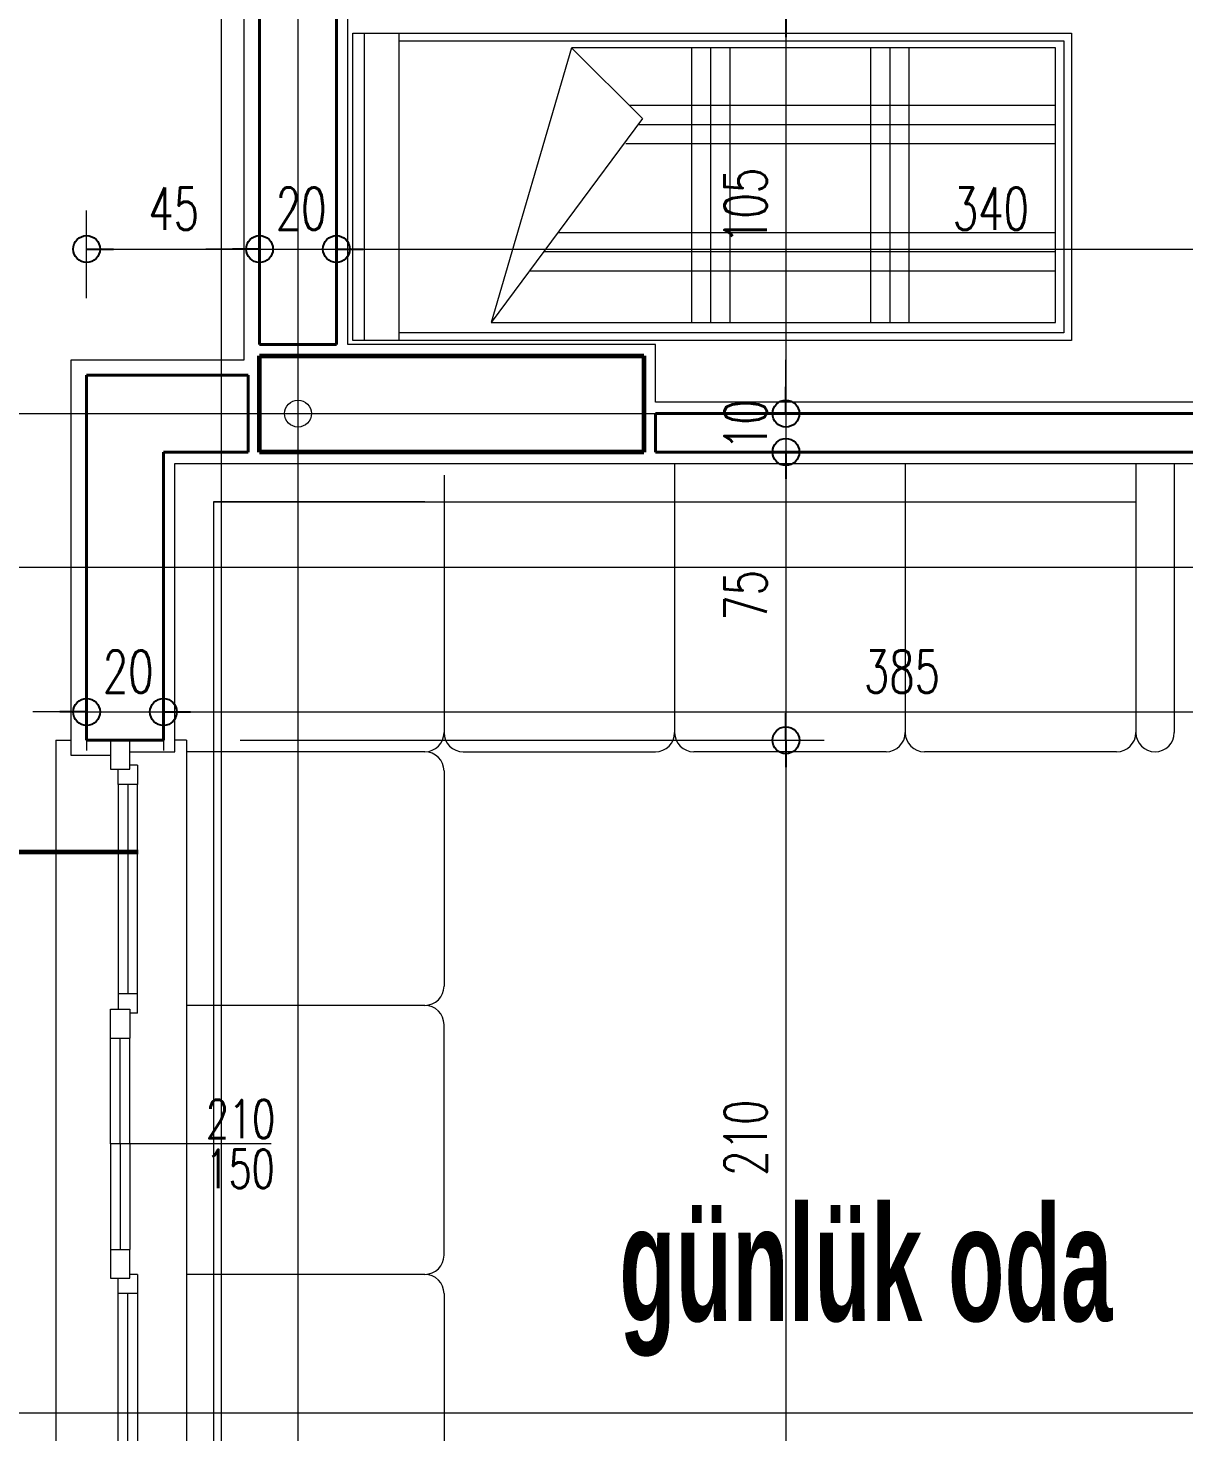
# Model space of a CAD drawing. Header units: millimetres. Extents: x 2016.56 to 2021.8, y 13721.83 to 13722.48.
# Drawn here: x 2017.1729 to 2017.233, y 13722.2098 to 13722.2829 of the extents above; entities that cross this region are included whole.
import ezdxf

# ---------------------------------------------------------------- set-up
doc = ezdxf.new("R2010")
doc.units = ezdxf.units.MM
doc.linetypes.add('ACAD_ISO04W100', pattern=[30, 24, -3, 0, -3])
doc.layers.get('0').update_dxf_attribs({"lineweight": 20})
for name, color, linetype, lineweight in [('aks', 1, 'Continuous', 9), ('DH', 7, 'Continuous', 20), ('DUVAR', 4, 'Continuous', 40), ('DV', 7, 'Continuous', 20), ('kesit', 5, 'Continuous', 60), ('kolon', 5, 'Continuous', 60), ('PENCERE', 3, 'Continuous', 13), ('SIVA', 7, 'Continuous', 20), ('TEFRİŞ', 11, 'Continuous', 9), ('TEXT', 7, 'Continuous', 20)]:
    doc.layers.add(name, color=color, linetype=linetype, lineweight=lineweight)
doc.styles.get("Standard").update_dxf_attribs({"font": 'txt.shx', "width": 0.7, "height": 11})
doc.styles.add('style1', font='swisscbo.ttf', dxfattribs={"width": 0.75, "height": 11})

msp = doc.modelspace()

# ---------------------------------------------------------------- linework, layer by layer
at = {"color": 0, "lineweight": -2}
for p, q in [((2017.212287, 13722.283789), (2017.212287, 13722.282389)), ((2017.175898, 13722.271351), (2017.177298, 13722.271351)), ((2017.184898, 13722.271351), (2017.183498, 13722.271351)), ((2017.184898, 13722.271351), (2017.183498, 13722.271351)), ((2017.188898, 13722.271351), (2017.190298, 13722.271351)), ((2017.188898, 13722.271351), (2017.190298, 13722.271351)), ((2017.212287, 13722.262789), (2017.212287, 13722.264189)), ((2017.212287, 13722.262789), (2017.212287, 13722.264189)), ((2017.212287, 13722.260789), (2017.212287, 13722.259389)), ((2017.212287, 13722.260789), (2017.212287, 13722.259389)), ((2017.175898, 13722.247261), (2017.174498, 13722.247261)), ((2017.179898, 13722.247261), (2017.181298, 13722.247261)), ((2017.179898, 13722.247261), (2017.181298, 13722.247261)), ((2017.212287, 13722.245789), (2017.212287, 13722.247189)), ((2017.212287, 13722.245789), (2017.212287, 13722.244389))]:
    msp.add_line(p, q, dxfattribs=at)
for p, q in [((2017.174298, 13722.245789), (2017.174298, 13722.203789)), ((2017.174298, 13722.245789), (2017.175098, 13722.245789)), ((2017.174298, 13722.245789), (2017.174298, 13722.203789)), ((2017.174298, 13722.245789), (2017.175098, 13722.245789)), ((2017.181098, 13722.245789), (2017.180498, 13722.245789)), ((2017.181098, 13722.245789), (2017.180498, 13722.245789)), ((2017.181098, 13722.245789), (2017.181098, 13722.203789)), ((2017.181098, 13722.245789), (2017.181098, 13722.203789))]:
    msp.add_line(p, q)
for centre in [(2017.175898, 13722.271351), (2017.184898, 13722.271351), (2017.184898, 13722.271351), (2017.188898, 13722.271351), (2017.188898, 13722.271351), (2017.212287, 13722.262789), (2017.212287, 13722.262789), (2017.212287, 13722.260789), (2017.212287, 13722.260789), (2017.175898, 13722.247261), (2017.179898, 13722.247261), (2017.179898, 13722.247261), (2017.212287, 13722.245789), (2017.212287, 13722.245789)]:
    msp.add_circle(centre, 0.0007, dxfattribs=at)
at = {"layer": 'aks', "linetype": 'ACAD_ISO04W100', "ltscale": 2}
for p, q in [((2017.182898, 13722.406452), (2017.182898, 13721.952387)), ((2017.182898, 13722.406452), (2017.182898, 13721.952387)), ((2017.186898, 13722.406452), (2017.186898, 13721.952387)), ((2017.186898, 13722.406452), (2017.186898, 13721.952387)), ((2017.135878, 13722.262789), (2017.599918, 13722.262789)), ((2017.135878, 13722.254789), (2017.599918, 13722.254789)), ((2017.135878, 13722.210789), (2017.599918, 13722.210789))]:
    msp.add_line(p, q, dxfattribs=at)
at = {"layer": 'aks'}
msp.add_circle((2017.186898, 13722.262789), 0.0007, dxfattribs=at)
msp.add_circle((2017.186898, 13722.262789), 0.0007, dxfattribs=at)
at = {"layer": 'DH', "lineweight": 20}
for p, q in [((2017.175898, 13722.268789), (2017.175898, 13722.273351)), ((2017.184898, 13722.268789), (2017.184898, 13722.273351)), ((2017.184898, 13722.268789), (2017.184898, 13722.273351)), ((2017.188898, 13722.270389), (2017.188898, 13722.273351)), ((2017.188898, 13722.270389), (2017.188898, 13722.273351)), ((2017.175898, 13722.248533), (2017.175898, 13722.245261)), ((2017.179898, 13722.248533), (2017.179898, 13722.245261)), ((2017.179898, 13722.248533), (2017.179898, 13722.245261))]:
    msp.add_line(p, q, dxfattribs=at)
at = {"layer": 'DH'}
for p, q in [((2017.177298, 13722.271351), (2017.183498, 13722.271351)), ((2017.183498, 13722.271351), (2017.182098, 13722.271351)), ((2017.184898, 13722.271351), (2017.188898, 13722.271351)), ((2017.190298, 13722.271351), (2017.255498, 13722.271351)), ((2017.190298, 13722.271351), (2017.191698, 13722.271351)), ((2017.174498, 13722.247261), (2017.173098, 13722.247261)), ((2017.175898, 13722.247261), (2017.179898, 13722.247261)), ((2017.181298, 13722.247261), (2017.255498, 13722.247261)), ((2017.181298, 13722.247261), (2017.182698, 13722.247261))]:
    msp.add_line(p, q, dxfattribs=at)
at = {"layer": 'DUVAR'}
for p, q in [((2017.184898, 13722.283789), (2017.184898, 13722.277789)), ((2017.184898, 13722.283789), (2017.184898, 13722.277789)), ((2017.188898, 13722.283789), (2017.188898, 13722.266389)), ((2017.188898, 13722.283789), (2017.188898, 13722.266389)), ((2017.184898, 13722.277789), (2017.184898, 13722.266389)), ((2017.184898, 13722.277789), (2017.184898, 13722.277789)), ((2017.184898, 13722.277789), (2017.184898, 13722.266389)), ((2017.184898, 13722.277789), (2017.184898, 13722.277789)), ((2017.188898, 13722.266389), (2017.184898, 13722.266389)), ((2017.188898, 13722.266389), (2017.188298, 13722.266389)), ((2017.175898, 13722.264789), (2017.175898, 13722.245789)), ((2017.175898, 13722.264789), (2017.184298, 13722.264789)), ((2017.175898, 13722.264789), (2017.175898, 13722.245789)), ((2017.175898, 13722.264789), (2017.184298, 13722.264789)), ((2017.184298, 13722.264789), (2017.184298, 13722.260789)), ((2017.184298, 13722.264789), (2017.184298, 13722.260789)), ((2017.205498, 13722.262789), (2017.205498, 13722.260789)), ((2017.205498, 13722.262789), (2017.256898, 13722.262789)), ((2017.205498, 13722.262789), (2017.205498, 13722.260789)), ((2017.205498, 13722.262789), (2017.256898, 13722.262789)), ((2017.179898, 13722.260789), (2017.179898, 13722.245789)), ((2017.179898, 13722.260789), (2017.184298, 13722.260789)), ((2017.179898, 13722.260789), (2017.179898, 13722.245789)), ((2017.179898, 13722.260789), (2017.184298, 13722.260789)), ((2017.205498, 13722.260789), (2017.256898, 13722.260789)), ((2017.205498, 13722.260789), (2017.256898, 13722.260789)), ((2017.179898, 13722.245789), (2017.175898, 13722.245789)), ((2017.179898, 13722.245789), (2017.175898, 13722.245789))]:
    msp.add_line(p, q, dxfattribs=at)
at = {"layer": 'DV'}
for p, q in [((2017.212287, 13722.282389), (2017.212287, 13722.264189)), ((2017.212287, 13722.264189), (2017.212287, 13722.265589)), ((2017.212287, 13722.262789), (2017.212287, 13722.260789)), ((2017.212287, 13722.259389), (2017.212287, 13722.247189)), ((2017.212287, 13722.259389), (2017.212287, 13722.257989)), ((2017.212287, 13722.244389), (2017.212287, 13722.205189))]:
    msp.add_line(p, q, dxfattribs=at)
at = {"layer": 'DV', "lineweight": 20}
for p, q in [((2017.211433, 13722.262789), (2017.214287, 13722.262789)), ((2017.211433, 13722.262789), (2017.214287, 13722.262789)), ((2017.210911, 13722.260789), (2017.214287, 13722.260789)), ((2017.210911, 13722.260789), (2017.214287, 13722.260789)), ((2017.183898, 13722.245789), (2017.214287, 13722.245789)), ((2017.183898, 13722.245789), (2017.214287, 13722.245789))]:
    msp.add_line(p, q, dxfattribs=at)
at = {"layer": 'kesit', "linetype": 'ACAD_ISO04W100'}
msp.add_line((2017.178584, 13722.23997), (2017.162423, 13722.23997), dxfattribs=at)
at = {"layer": 'kolon'}
for p, q in [((2017.184898, 13722.265789), (2017.204898, 13722.265789)), ((2017.184898, 13722.260789), (2017.184898, 13722.265789)), ((2017.184898, 13722.265789), (2017.204898, 13722.265789)), ((2017.184898, 13722.260789), (2017.184898, 13722.265789)), ((2017.204898, 13722.265789), (2017.204898, 13722.260789)), ((2017.204898, 13722.265789), (2017.204898, 13722.260789)), ((2017.204898, 13722.260789), (2017.184898, 13722.260789)), ((2017.204898, 13722.260789), (2017.184898, 13722.260789))]:
    msp.add_line(p, q, dxfattribs=at)
at = {"layer": 'PENCERE'}
for p, q in [((2017.17715, 13722.245789), (2017.17715, 13722.244289)), ((2017.17715, 13722.245789), (2017.17715, 13722.244289)), ((2017.17815, 13722.244289), (2017.17815, 13722.245789)), ((2017.17815, 13722.244289), (2017.17815, 13722.245789)), ((2017.17715, 13722.244289), (2017.17815, 13722.244289)), ((2017.17715, 13722.244289), (2017.17815, 13722.244289)), ((2017.17755, 13722.243489), (2017.17755, 13722.244289)), ((2017.17755, 13722.243489), (2017.17755, 13722.244289)), ((2017.17855, 13722.244489), (2017.17815, 13722.244489)), ((2017.17855, 13722.244489), (2017.17815, 13722.244489)), ((2017.17855, 13722.244489), (2017.17855, 13722.243489)), ((2017.17855, 13722.244489), (2017.17855, 13722.243489)), ((2017.17855, 13722.243489), (2017.17755, 13722.243489)), ((2017.17755, 13722.243489), (2017.17755, 13722.232589)), ((2017.17855, 13722.243489), (2017.17755, 13722.243489)), ((2017.17755, 13722.243489), (2017.17755, 13722.232589)), ((2017.17805, 13722.243489), (2017.17805, 13722.232589)), ((2017.17805, 13722.243489), (2017.17805, 13722.232589)), ((2017.17855, 13722.232589), (2017.17855, 13722.243489)), ((2017.17855, 13722.232589), (2017.17855, 13722.243489)), ((2017.17755, 13722.232589), (2017.17755, 13722.231789)), ((2017.17855, 13722.232589), (2017.17755, 13722.232589)), ((2017.17755, 13722.232589), (2017.17755, 13722.231789)), ((2017.17855, 13722.232589), (2017.17755, 13722.232589)), ((2017.17855, 13722.231589), (2017.17855, 13722.232589)), ((2017.17855, 13722.231589), (2017.17855, 13722.232589)), ((2017.17715, 13722.231789), (2017.17815, 13722.231789)), ((2017.17715, 13722.230289), (2017.17715, 13722.231789)), ((2017.17715, 13722.231789), (2017.17815, 13722.231789)), ((2017.17715, 13722.230289), (2017.17715, 13722.231789)), ((2017.17815, 13722.231789), (2017.17815, 13722.230289)), ((2017.17815, 13722.231789), (2017.17815, 13722.230289)), ((2017.17855, 13722.231589), (2017.17815, 13722.231589)), ((2017.17855, 13722.231589), (2017.17815, 13722.231589)), ((2017.17715, 13722.230289), (2017.17815, 13722.230289)), ((2017.17715, 13722.224789), (2017.17715, 13722.230289)), ((2017.17715, 13722.230289), (2017.17815, 13722.230289)), ((2017.17715, 13722.224789), (2017.17715, 13722.230289)), ((2017.17765, 13722.224789), (2017.17765, 13722.230289)), ((2017.17765, 13722.224789), (2017.17765, 13722.230289)), ((2017.17815, 13722.224789), (2017.17815, 13722.230289)), ((2017.17815, 13722.224789), (2017.17815, 13722.230289)), ((2017.17715, 13722.224789), (2017.17715, 13722.219289)), ((2017.17715, 13722.224789), (2017.17715, 13722.219289)), ((2017.17765, 13722.224789), (2017.17765, 13722.219289)), ((2017.17765, 13722.224789), (2017.17765, 13722.219289)), ((2017.17815, 13722.224789), (2017.17815, 13722.219289)), ((2017.17815, 13722.224789), (2017.17815, 13722.219289)), ((2017.17715, 13722.219289), (2017.17715, 13722.217789)), ((2017.17715, 13722.219289), (2017.17815, 13722.219289)), ((2017.17715, 13722.219289), (2017.17715, 13722.217789)), ((2017.17715, 13722.219289), (2017.17815, 13722.219289)), ((2017.17815, 13722.217789), (2017.17815, 13722.219289)), ((2017.17815, 13722.217789), (2017.17815, 13722.219289)), ((2017.17715, 13722.217789), (2017.17815, 13722.217789)), ((2017.17715, 13722.217789), (2017.17815, 13722.217789)), ((2017.17755, 13722.216989), (2017.17755, 13722.217789)), ((2017.17755, 13722.216989), (2017.17755, 13722.217789)), ((2017.17855, 13722.217989), (2017.17815, 13722.217989)), ((2017.17855, 13722.217989), (2017.17815, 13722.217989)), ((2017.17855, 13722.217989), (2017.17855, 13722.216989)), ((2017.17855, 13722.217989), (2017.17855, 13722.216989)), ((2017.17755, 13722.206089), (2017.17755, 13722.216989)), ((2017.17855, 13722.216989), (2017.17755, 13722.216989)), ((2017.17755, 13722.206089), (2017.17755, 13722.216989)), ((2017.17855, 13722.216989), (2017.17755, 13722.216989)), ((2017.17805, 13722.206089), (2017.17805, 13722.216989)), ((2017.17805, 13722.206089), (2017.17805, 13722.216989)), ((2017.17855, 13722.216989), (2017.17855, 13722.206089)), ((2017.17855, 13722.216989), (2017.17855, 13722.206089))]:
    msp.add_line(p, q, dxfattribs=at)
at = {"layer": 'SIVA'}
for p, q in [((2017.184098, 13722.276989), (2017.184098, 13722.284589)), ((2017.189498, 13722.266389), (2017.189498, 13722.284389)), ((2017.184098, 13722.276989), (2017.184098, 13722.276989)), ((2017.184098, 13722.265589), (2017.184098, 13722.276989)), ((2017.205498, 13722.266389), (2017.189498, 13722.266389)), ((2017.205498, 13722.263389), (2017.205498, 13722.266389)), ((2017.175098, 13722.265589), (2017.184098, 13722.265589)), ((2017.175098, 13722.252589), (2017.175098, 13722.265589)), ((2017.256298, 13722.263389), (2017.205498, 13722.263389)), ((2017.180498, 13722.245189), (2017.180498, 13722.260189)), ((2017.180498, 13722.260189), (2017.256298, 13722.260189)), ((2017.175098, 13722.244989), (2017.175098, 13722.252589)), ((2017.17715, 13722.244989), (2017.175098, 13722.244989)), ((2017.17815, 13722.245189), (2017.180498, 13722.245189))]:
    msp.add_line(p, q, dxfattribs=at)
at = {"layer": 'TEFRİŞ'}
for p, q in [((2017.189757, 13722.282594), (2017.227157, 13722.282594)), ((2017.189757, 13722.266594), (2017.189757, 13722.282594)), ((2017.190357, 13722.266594), (2017.190357, 13722.282594)), ((2017.192157, 13722.266594), (2017.192157, 13722.282594)), ((2017.192157, 13722.282194), (2017.226757, 13722.282194)), ((2017.226757, 13722.282194), (2017.226757, 13722.266994)), ((2017.227157, 13722.282594), (2017.227157, 13722.266594)), ((2017.201137, 13722.281824), (2017.196959, 13722.267539)), ((2017.201137, 13722.281824), (2017.204817, 13722.278144)), ((2017.22631, 13722.281818), (2017.201145, 13722.281818)), ((2017.207368, 13722.281818), (2017.207368, 13722.267539)), ((2017.208368, 13722.281818), (2017.208368, 13722.267539)), ((2017.209368, 13722.281818), (2017.209368, 13722.267539)), ((2017.216689, 13722.281818), (2017.216689, 13722.267539)), ((2017.217689, 13722.281818), (2017.217689, 13722.267539)), ((2017.218689, 13722.281818), (2017.218689, 13722.267539)), ((2017.22631, 13722.267539), (2017.22631, 13722.281818)), ((2017.22631, 13722.278821), (2017.204139, 13722.278821)), ((2017.204817, 13722.278144), (2017.196959, 13722.267539)), ((2017.22631, 13722.277821), (2017.204608, 13722.277821)), ((2017.22631, 13722.276821), (2017.203959, 13722.276821)), ((2017.22631, 13722.272205), (2017.200416, 13722.272205)), ((2017.22631, 13722.271205), (2017.199675, 13722.271205)), ((2017.22631, 13722.270205), (2017.198934, 13722.270205)), ((2017.196959, 13722.267539), (2017.22631, 13722.267539)), ((2017.226757, 13722.266994), (2017.192157, 13722.266994)), ((2017.227157, 13722.266594), (2017.189757, 13722.266594)), ((2017.206498, 13722.260189), (2017.206498, 13722.246189)), ((2017.218498, 13722.260189), (2017.218498, 13722.246189)), ((2017.230498, 13722.260189), (2017.230498, 13722.246189)), ((2017.232498, 13722.260189), (2017.232498, 13722.246189)), ((2017.194498, 13722.259589), (2017.194498, 13722.246189)), ((2017.182498, 13722.258189), (2017.230498, 13722.258189)), ((2017.193498, 13722.258189), (2017.182498, 13722.258189)), ((2017.182498, 13722.258189), (2017.182498, 13722.222189)), ((2017.194498, 13722.257189), (2017.194498, 13722.246189)), ((2017.193498, 13722.245189), (2017.181098, 13722.245189)), ((2017.195498, 13722.245189), (2017.205498, 13722.245189)), ((2017.217498, 13722.245189), (2017.207498, 13722.245189)), ((2017.229498, 13722.245189), (2017.219498, 13722.245189)), ((2017.231498, 13722.245189), (2017.231498, 13722.245189)), ((2017.194498, 13722.244189), (2017.194498, 13722.232989)), ((2017.193498, 13722.231989), (2017.181098, 13722.231989)), ((2017.194498, 13722.218989), (2017.194498, 13722.230989)), ((2017.182498, 13722.222189), (2017.182498, 13722.191389)), ((2017.193498, 13722.217989), (2017.181098, 13722.217989)), ((2017.194498, 13722.216989), (2017.194498, 13722.205389))]:
    msp.add_line(p, q, dxfattribs=at)
for centre, start, end in [((2017.193498, 13722.246189), 270, 0), ((2017.195498, 13722.246189), 180, 270), ((2017.205498, 13722.246189), 270, 0), ((2017.207498, 13722.246189), 180, 270), ((2017.217498, 13722.246189), 270, 0), ((2017.219498, 13722.246189), 180, 270), ((2017.229498, 13722.246189), 270, 0), ((2017.231498, 13722.246189), 180, 270), ((2017.231498, 13722.246189), 270, 0), ((2017.193498, 13722.244189), 0, 90), ((2017.193498, 13722.232989), 270, 0), ((2017.193498, 13722.230989), 0, 90), ((2017.193498, 13722.218989), 270, 0), ((2017.193498, 13722.216989), 0, 90)]:
    msp.add_arc(centre, 0.001, start, end, dxfattribs=at)
at = {"layer": 'TEXT'}
msp.add_line((2017.185499, 13722.224789), (2017.17715, 13722.224789), dxfattribs=at)

# ---------------------------------------------------------------- texts
at = {"layer": 'DH', "width": 0.7}
for s, p in [('45', (2017.179115, 13722.272351)), ('20', (2017.185743, 13722.272351)), ('340', (2017.220973, 13722.272351)), ('20', (2017.176743, 13722.248261)), ('385', (2017.216345, 13722.248261))]:
    msp.add_text(s, height=0.0022, dxfattribs=at).set_placement(p)
at = {"layer": 'DV', "width": 0.7}
for s, p in [('105', (2017.211287, 13722.271621)), ('10', (2017.211287, 13722.260891)), ('75', (2017.211287, 13722.252006)), ('210', (2017.211287, 13722.223121))]:
    msp.add_text(s, height=0.0022, rotation=90, dxfattribs=at).set_placement(p)
at = {"layer": 'TEXT', "width": 0.7}
for s, p in [('210', (2017.182113, 13722.225073)), ('150', (2017.182089, 13722.222482))]:
    msp.add_text(s, height=0.002, dxfattribs=at).set_placement(p)
at = {"layer": 'TEXT', "style": 'style1', "width": 0.7}
msp.add_text('günlük oda', height=0.006, dxfattribs=at).set_placement((2017.203616, 13722.215555))

doc.saveas('drawing.dxf')
